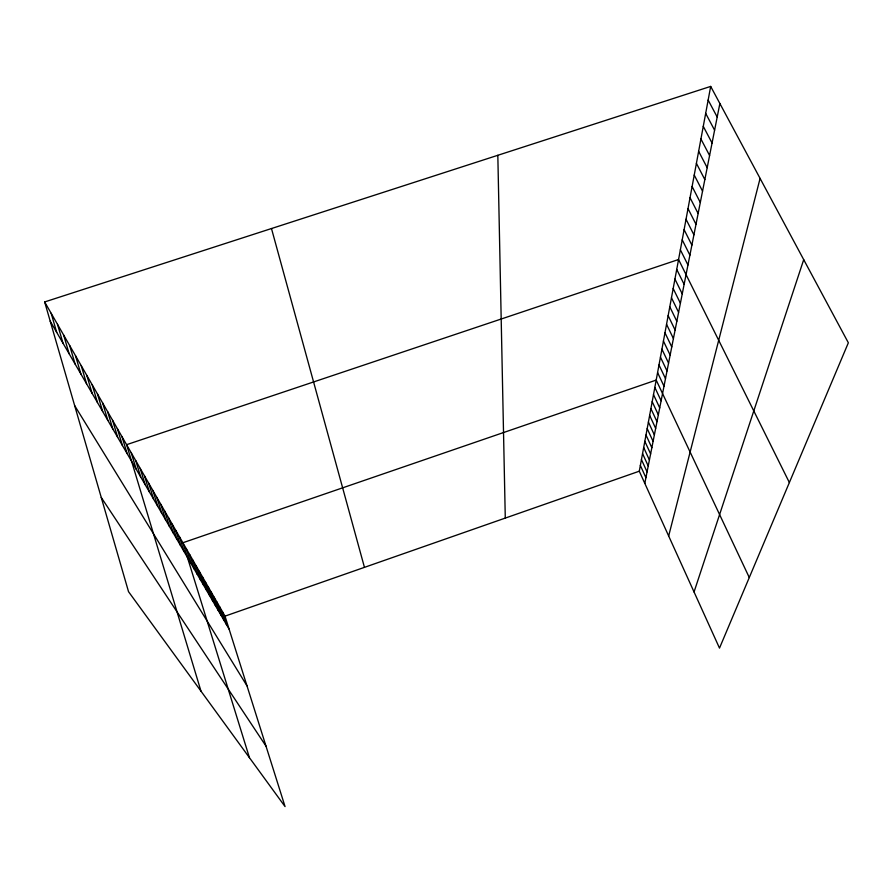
<?xml version="1.0" encoding="UTF-8"?>
<svg xmlns="http://www.w3.org/2000/svg" width="893" height="893" viewBox="0 0 893 893"><rect width="100%" height="100%" fill="white"/><g stroke="black" fill="none" stroke-linecap="round" stroke-linejoin="round"><path stroke-width="1.34" d="M710.683 86.409L848.35 342.789L719.501 648.106L639.288 471.203L710.683 86.409L44.65 301.946L128.536 591.691L285.057 806.591L225.014 616.137L44.65 301.946M644.802 483.347L719.87 103.51M668.667 535.979L760.088 178.41M694.051 591.97L803.711 259.662M225.014 616.137L639.288 471.203M101.255 497.479L265.98 746.09M74.677 405.645L246.981 685.813M50.22 321.19L229.133 629.208M708.149 100.072L717.191 117.028M705.682 113.378L714.59 130.188M703.271 126.348L712.056 143.014M700.927 138.984L709.589 155.516M698.639 151.319L707.178 167.694M696.406 163.341L704.834 179.582M694.229 175.061L702.545 191.169M692.108 186.514L700.302 202.488M690.032 197.688L698.125 213.527M688.012 208.594L695.993 224.299M686.036 219.254L693.917 234.837M684.105 229.668L691.885 245.117M682.219 239.849L689.898 255.175M680.366 249.794L687.956 264.998M789.367 482.544L678.557 259.517L126.594 444.681L200.981 691.16M676.727 269.407L684.127 284.365M674.929 279.074L682.241 293.909M673.177 288.528L680.399 303.229M671.469 297.771L678.591 312.349M669.783 306.812L676.827 321.279M668.143 315.653L675.108 330.008M666.546 324.304L673.411 338.547M664.972 332.776L671.759 346.908M663.432 341.081L670.152 355.09M661.925 349.196L668.567 363.105M660.452 357.155L667.015 370.952M659.001 364.958L665.497 378.643M657.583 372.593L664.001 386.178M749.283 577.537L656.199 380.083L182.886 542.743L249.448 757.71M654.837 387.428L661.11 400.79M653.497 394.617L659.715 407.889M652.191 401.683L658.342 414.854M650.897 408.603L656.991 421.675M649.646 415.401L655.663 428.372M648.407 422.065L654.368 434.936M647.191 428.607L653.096 441.388M645.996 435.025L651.845 447.717M644.835 441.332L650.617 453.923M643.686 447.516L649.412 460.029M642.558 453.599L648.229 466.012M641.442 459.571L647.068 471.895M640.359 465.432L645.918 477.677M222.357 611.515L226.509 624.676M219.656 606.805L223.83 620.077M216.91 602.005L221.107 615.377M214.097 597.127L218.327 610.6M211.239 592.148L215.503 605.733M208.337 587.069L212.623 600.777M205.368 581.901L209.688 595.709M202.343 576.632L206.685 590.552M199.262 571.263L203.637 585.306M196.114 565.782L200.523 579.937M192.899 560.201L197.342 574.467M189.629 554.497L194.105 568.886M186.291 548.682L190.801 563.193M179.404 536.693L183.969 551.45M175.854 530.498L180.453 545.4M172.226 524.18L176.859 539.205M168.531 517.728L173.186 532.887M164.747 511.142L169.436 526.435M160.874 504.4L165.607 519.838M156.922 497.513L161.689 513.084M152.882 490.48L157.681 506.186M148.751 483.28L153.585 499.131M144.521 475.913L149.388 491.92M140.19 468.379L145.101 484.531M135.769 460.665L140.703 476.974M131.238 452.773L136.216 469.227M122.017 436.722L127.074 453.499M117.34 428.573L122.43 445.507M112.551 420.235L117.675 437.324M107.651 411.684L112.808 428.941M102.628 402.933L107.819 420.357M97.471 393.958L102.706 411.55M92.191 384.76L97.471 402.52M86.777 375.339L92.091 393.266M81.23 365.661L86.576 383.778M75.525 355.738L80.917 374.033M69.676 345.546L75.101 364.02M63.671 335.087L69.129 353.751M57.509 324.338L63.001 343.191M51.169 313.298L56.705 332.352M271.483 228.541L364.456 567.356M497.825 155.293L505.282 518.085"/></g></svg>
